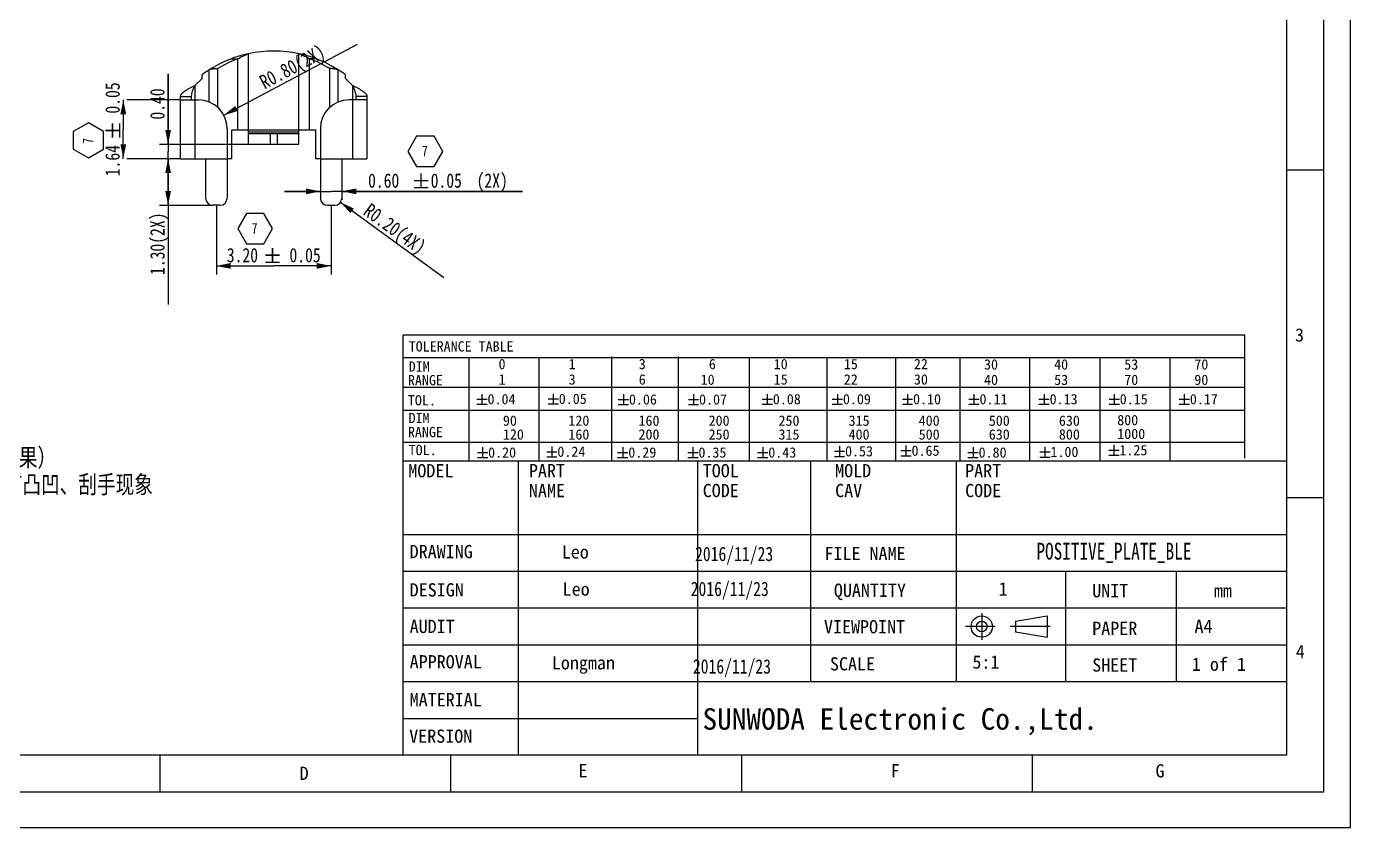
# Model space of a CAD drawing. Header units: millimetres. Extents: x 0 to 297, y 0 to 210.
# Drawn here: x 112.4 to 297, y 0 to 111.6 of the extents above; entities that cross this region are included whole.
import ezdxf
from ezdxf.enums import TextEntityAlignment as Align

# ---------------------------------------------------------------- set-up
doc = ezdxf.new("R2010")
doc.units = ezdxf.units.MM
doc.header["$LTSCALE"] = 16.335
doc.layers.get('0').update_dxf_attribs({"linetype": 'CONTINUOUS'})
doc.styles.get("Standard").update_dxf_attribs({"font": 'txt', "width": 0.8})
doc.styles.add('TEXTSTYLE_2', font='txt')
doc.styles.add('TEXTSTYLE_3', font='txt', dxfattribs={"width": 0.75})
doc.dimstyles.new('DIMSTYLE_1', dxfattribs={"dimtxt": 2, "dimasz": 2, "dimexe": 1.2, "dimexo": 0, "dimgap": 0.5, "dimtad": 1, "dimlfac": 0.2, "dimzin": 0, "dimdsep": 46, "dimtxsty": 'Standard', "dimblk": '_FILLED', "dimblk1": '_FILLED', "dimblk2": '_FILLED', "dimcen": 0.09, "dimadec": 0, "dimazin": 0, "dimtp": 0.01, "dimtm": 0.01, "dimtfac": 1, "dimtofl": 0, "dimtmove": 0, "dimatfit": 3, "dimldrblk": '_FILLED', "dimfxl": 1, "dimtolj": 1, "dimtzin": 0, "dimarcsym": 0})
doc.dimstyles.new('DIMSTYLE_3', dxfattribs={"dimtxt": 2, "dimasz": 2, "dimexe": 1.2, "dimexo": 0, "dimtad": 1, "dimlfac": 0.2, "dimzin": 0, "dimdsep": 46, "dimtxsty": 'Standard', "dimblk": '_FILLED', "dimblk1": '_FILLED', "dimblk2": '_FILLED', "dimcen": 0.09, "dimadec": 0, "dimazin": 0, "dimtp": 0.01, "dimtm": 0.01, "dimtfac": 1, "dimtofl": 0, "dimtmove": 0, "dimatfit": 3, "dimldrblk": '_FILLED', "dimfxl": 1, "dimtolj": 1, "dimtzin": 0, "dimarcsym": 0})
doc.dimstyles.new('DIMSTYLE_4', dxfattribs={"dimtxt": 2, "dimasz": 2, "dimexe": 1.2, "dimexo": 0, "dimgap": 0.5, "dimtad": 1, "dimlfac": 0.2, "dimzin": 0, "dimdsep": 46, "dimtxsty": 'Standard', "dimblk": '_FILLED', "dimblk1": '_FILLED', "dimblk2": '_FILLED', "dimcen": 0.09, "dimadec": 0, "dimazin": 0, "dimtol": 1, "dimtp": 0.05, "dimtm": 0.05, "dimtfac": 1, "dimtofl": 0, "dimtmove": 0, "dimatfit": 3, "dimldrblk": '_FILLED', "dimfxl": 1, "dimtolj": 1, "dimtzin": 0, "dimarcsym": 0})

# ---------------------------------------------------------------- blocks, each defined once
blk = doc.blocks.new('_FILLED')
at = {"color": 0, "linetype": 'ByBlock'}
blk.add_solid([(0, 0), (-1, 0.2), (-1, -0.2)], dxfattribs=at)
blk = doc.blocks.new('*D10')
at = {"color": 2, "linetype": 'Continuous', "transparency": 16777216}
for p, q in [((138.9, 86.71), (138.9, 77.07)), ((154.89, 86.71), (154.89, 77.07)), ((138.9, 78.27), (146.89, 78.27)), ((154.89, 78.27), (146.89, 78.27))]:
    blk.add_line(p, q, dxfattribs=at)
at = {"color": 2, "linetype": 'Continuous', "transparency": 16777216, "xscale": 2, "yscale": 2, "zscale": 2, "rotation": 180}
blk.add_blockref('_FILLED', (138.9, 78.27), dxfattribs=at)
at = {"color": 2, "linetype": 'Continuous', "transparency": 16777216, "xscale": 2, "yscale": 2, "zscale": 2}
blk.add_blockref('_FILLED', (154.89, 78.27), dxfattribs=at)
at = {"color": 2, "linetype": 'Continuous', "transparency": 16777216, "width": 0.8}
for s, p in [('3.20', (142.53, 78.77)), ('0.05', (151.26, 78.77))]:
    blk.add_text(s, height=2, dxfattribs=at).set_placement(p, align=Align.CENTER)
blk = doc.blocks.new('*D11')
at = {"color": 2, "linetype": 'Continuous', "transparency": 16777216}
for p, q in [((153.39, 90.46), (153.39, 87.46)), ((156.39, 90.46), (156.39, 87.46)), ((153.39, 88.66), (148.39, 88.66)), ((148.39, 88.66), (154.89, 88.66)), ((181.57, 88.66), (154.89, 88.66)), ((156.39, 88.66), (181.57, 88.66))]:
    blk.add_line(p, q, dxfattribs=at)
at = {"color": 2, "linetype": 'Continuous', "transparency": 16777216, "xscale": 2, "yscale": 2, "zscale": 2}
blk.add_blockref('_FILLED', (153.39, 88.66), dxfattribs=at)
at = {"color": 2, "linetype": 'Continuous', "transparency": 16777216, "xscale": 2, "yscale": 2, "zscale": 2, "rotation": 180}
blk.add_blockref('_FILLED', (156.39, 88.66), dxfattribs=at)
at = {"color": 2, "linetype": 'Continuous', "transparency": 16777216, "width": 0.8}
for s, p in [('0.60', (160.04, 89.16)), ('0.05', (168.77, 89.16)), ('(2X)', (175.17, 89.16))]:
    blk.add_text(s, height=2, dxfattribs=at).set_placement(p)
blk = doc.blocks.new('*D12')
at = {"color": 2, "linetype": 'Continuous', "transparency": 16777216}
for p, q in [((133.9, 93.21), (130.97, 93.21)), ((132.17, 93.21), (132.17, 89.96)), ((132.17, 86.71), (132.17, 89.96)), ((132.17, 89.96), (132.17, 72.91)), ((138.4, 86.71), (130.97, 86.71))]:
    blk.add_line(p, q, dxfattribs=at)
at = {"color": 2, "linetype": 'Continuous', "transparency": 16777216, "xscale": 2, "yscale": 2, "zscale": 2}
for p, rotation in [((132.17, 93.21), 90), ((132.17, 86.71), 270)]:
    blk.add_blockref('_FILLED', p, dxfattribs=dict(at, rotation=rotation))
at = {"color": 2, "linetype": 'Continuous', "transparency": 16777216, "insert": (129.67, 85.71), "char_height": 2, "width": 12.8, "attachment_point": 3, "rotation": 90, "line_spacing_factor": 0.9}
blk.add_mtext('1.30(2X)', dxfattribs=at)
blk = doc.blocks.new('*D13')
at = {"color": 2, "linetype": 'Continuous', "transparency": 16777216}
blk.add_line((156.2, 87.13), (170.59, 76.63), dxfattribs=at)
at = {"color": 2, "linetype": 'Continuous', "transparency": 16777216, "xscale": 2, "yscale": 2, "zscale": 2, "rotation": 143.8975333227}
blk.add_blockref('_FILLED', (156.2, 87.13), dxfattribs=at)
at = {"color": 2, "linetype": 'Continuous', "transparency": 16777216, "insert": (160.42, 87.14), "char_height": 2, "width": 14.4, "attachment_point": 1, "rotation": 323.8975, "line_spacing_factor": 0.9}
blk.add_mtext('R0.20(4X)', dxfattribs=at)
blk = doc.blocks.new('*D14')
at = {"color": 2, "linetype": 'Continuous', "transparency": 16777216}
for p, q in [((132.17, 95.21), (132.17, 105.06)), ((132.17, 105.06), (132.17, 94.21)), ((143.39, 95.21), (130.97, 95.21)), ((132.17, 88.21), (132.17, 94.21)), ((133.9, 93.21), (130.97, 93.21)), ((132.17, 93.21), (132.17, 88.21))]:
    blk.add_line(p, q, dxfattribs=at)
at = {"color": 2, "linetype": 'Continuous', "transparency": 16777216, "xscale": 2, "yscale": 2, "zscale": 2}
for p, rotation in [((132.17, 95.21), 270), ((132.17, 93.21), 90)]:
    blk.add_blockref('_FILLED', p, dxfattribs=dict(at, rotation=rotation))
at = {"color": 2, "linetype": 'Continuous', "transparency": 16777216, "insert": (129.67, 98.66), "char_height": 2, "width": 6.4, "attachment_point": 1, "rotation": 90, "line_spacing_factor": 0.9}
blk.add_mtext('0.40', dxfattribs=at)
blk = doc.blocks.new('*D15')
at = {"color": 2, "linetype": 'Continuous', "transparency": 16777216}
blk.add_line((139.93, 99.27), (158.58, 109.15), dxfattribs=at)
at = {"color": 2, "linetype": 'Continuous', "transparency": 16777216, "xscale": 2, "yscale": 2, "zscale": 2, "rotation": 207.9038989876}
blk.add_blockref('_FILLED', (139.93, 99.27), dxfattribs=at)
at = {"color": 2, "linetype": 'Continuous', "transparency": 16777216, "insert": (144.68, 104.62), "char_height": 2, "width": 14.4, "attachment_point": 1, "rotation": 27.9039, "line_spacing_factor": 0.9}
blk.add_mtext('R0.80(2X)', dxfattribs=at)
blk = doc.blocks.new('*D18')
at = {"color": 2, "linetype": 'Continuous', "transparency": 16777216}
for p, q in [((125.92, 101.4), (125.92, 97.31)), ((133.9, 101.4), (126.42, 101.4)), ((125.92, 93.21), (125.92, 97.31)), ((133.9, 93.21), (126.42, 93.21))]:
    blk.add_line(p, q, dxfattribs=at)
at = {"color": 2, "linetype": 'Continuous', "transparency": 16777216, "xscale": 2, "yscale": 2, "zscale": 2}
for p, rotation in [((125.92, 101.4), 90), ((125.92, 93.21), 270)]:
    blk.add_blockref('_FILLED', p, dxfattribs=dict(at, rotation=rotation))
at = {"color": 2, "linetype": 'Continuous', "transparency": 16777216, "width": 0.8}
for s, p in [('0.05', (125.42, 101.67)), ('1.64', (125.42, 92.94))]:
    blk.add_text(s, height=2, rotation=90, dxfattribs=at).set_placement(p, align=Align.CENTER)
blk = doc.blocks.new('SYMBOL_3_BL5', base_point=(144.31, 83.46))
at = {"color": 2, "linetype": 'Continuous'}
for p, q in [((143.09, 85.57), (141.87, 83.46)), ((145.53, 85.57), (143.09, 85.57)), ((146.74, 83.46), (145.53, 85.57)), ((141.87, 83.46), (143.09, 81.35)), ((145.53, 81.35), (146.74, 83.46)), ((143.09, 81.35), (145.53, 81.35))]:
    blk.add_line(p, q, dxfattribs=at)
at = {"color": 2, "linetype": 'Continuous', "width": 0.8}
blk.add_text('7', height=1.5, dxfattribs=at).set_placement((143.82, 82.76))
blk = doc.blocks.new('SYMBOL_4_BL6', base_point=(168.04, 94.23))
at = {"color": 2, "linetype": 'Continuous'}
for p, q in [((166.82, 96.34), (165.6, 94.23)), ((169.25, 96.34), (166.82, 96.34)), ((170.47, 94.23), (169.25, 96.34)), ((165.6, 94.23), (166.82, 92.12)), ((169.25, 92.12), (170.47, 94.23)), ((166.82, 92.12), (169.25, 92.12))]:
    blk.add_line(p, q, dxfattribs=at)
at = {"color": 2, "linetype": 'Continuous', "width": 0.8}
blk.add_text('7', height=1.5, dxfattribs=at).set_placement((167.55, 93.53))
blk = doc.blocks.new('SYMBOL_5_BL7', base_point=(121.05, 95.78))
at = {"color": 2, "linetype": 'Continuous'}
for p, q in [((121.05, 98.21), (118.94, 97)), ((123.16, 97), (121.05, 98.21)), ((118.94, 97), (118.94, 94.56)), ((123.16, 94.56), (123.16, 97)), ((118.94, 94.56), (121.05, 93.34)), ((121.05, 93.34), (123.16, 94.56))]:
    blk.add_line(p, q, dxfattribs=at)
at = {"color": 2, "linetype": 'Continuous', "width": 0.8}
blk.add_text('7', height=1.5, rotation=90, dxfattribs=at).set_placement((121.75, 95.29))

msp = doc.modelspace()

# ---------------------------------------------------------------- linework, layer by layer
at = {"color": 3, "linetype": 'Continuous'}
for p, q in [((296.995, 0), (296.995, 209.996)), ((293.207, 205.065), (293.207, 4.935)), ((288.075, 199.934), (288.075, 10.066)), ((133.898, 93.214), (133.898, 101.87)), ((159.892, 101.87), (159.892, 93.214)), ((133.898, 101.402), (136.398, 101.402)), ((135.898, 101.402), (135.898, 93.214)), ((159.892, 101.402), (157.392, 101.402)), ((157.892, 101.402), (157.892, 93.214)), ((140.398, 97.402), (140.398, 87.714)), ((153.392, 97.402), (153.392, 87.714)), ((143.395, 95.214), (150.395, 95.214)), ((133.898, 93.214), (140.398, 93.214)), ((137.398, 93.214), (137.398, 87.714)), ((153.392, 93.214), (159.892, 93.214)), ((156.392, 93.214), (156.392, 87.714)), ((288.075, 91.658), (293.207, 91.658)), ((139.398, 86.714), (138.398, 86.714)), ((154.392, 86.714), (155.392, 86.714)), ((164.918, 68.66), (282.248, 68.66)), ((164.918, 10.066), (164.918, 68.66)), ((282.248, 51.481), (282.248, 68.66)), ((164.918, 65.484), (282.248, 65.484)), ((174.069, 65.484), (174.069, 51.119)), ((183.848, 65.484), (183.848, 51.119)), ((194.041, 51.119), (194.041, 65.634)), ((203.333, 51.119), (203.333, 65.634)), ((213.212, 51.119), (213.212, 65.484)), ((224.046, 51.119), (224.046, 65.484)), ((233.614, 51.119), (233.614, 65.484)), ((242.566, 51.119), (242.566, 65.484)), ((252.305, 51.119), (252.305, 65.484)), ((262.085, 51.119), (262.085, 65.484)), ((271.864, 51.119), (271.864, 65.484)), ((164.918, 61.374), (282.248, 61.374)), ((164.918, 58.144), (282.248, 58.144)), ((164.918, 53.694), (282.248, 53.694)), ((164.918, 51.119), (288.075, 51.119)), ((180.963, 51.119), (180.963, 10.066)), ((205.97, 51.119), (205.97, 10.066)), ((221.738, 51.119), (221.738, 20.329)), ((242.009, 51.119), (242.009, 20.329)), ((288.075, 45.987), (293.207, 45.987)), ((164.918, 40.856), (288.075, 40.856)), ((164.918, 35.724), (288.075, 35.724)), ((257.286, 35.724), (257.286, 20.329)), ((272.681, 35.724), (272.681, 20.329)), ((164.918, 30.593), (288.075, 30.593)), ((245.591, 29.859), (245.591, 26.152)), ((247.437, 28.007), (243.322, 28.007)), ((255.143, 28.007), (249.53, 28.007)), ((250.271, 28.749), (254.72, 29.49)), ((250.271, 28.749), (250.271, 27.266)), ((254.72, 29.49), (254.72, 26.524)), ((250.271, 27.266), (254.72, 26.524)), ((164.918, 25.461), (288.075, 25.461)), ((164.918, 20.329), (288.075, 20.329)), ((164.918, 15.198), (205.97, 15.198)), ((288.075, 10.066), (29.445, 10.066)), ((131.05, 4.935), (131.05, 10.066)), ((171.589, 4.935), (171.589, 10.066)), ((212.128, 4.935), (212.128, 10.066)), ((252.667, 4.935), (252.667, 10.066)), ((293.207, 4.935), (3.787, 4.935)), ((0, 0), (296.995, 0))]:
    msp.add_line(p, q, dxfattribs=at)
at = {"color": 7, "linetype": 'Continuous'}
for p, q in [((140.995, 107.141), (141.895, 107.141)), ((141.895, 97.214), (141.895, 107.141)), ((143.395, 95.214), (143.395, 107.845)), ((150.395, 95.214), (150.395, 107.845)), ((151.895, 97.214), (151.895, 107.141)), ((152.795, 107.141), (151.895, 107.141)), ((137.895, 101.107), (137.895, 105.591)), ((138.195, 105.778), (139.095, 105.778)), ((139.095, 100.338), (139.095, 105.778)), ((154.695, 100.338), (154.695, 105.778)), ((155.595, 105.778), (154.695, 105.778)), ((155.895, 101.107), (155.895, 105.591)), ((136.895, 104.402), (135.898, 103.405)), ((135.898, 103.405), (135.898, 101.402)), ((136.895, 104.402), (136.895, 104.902)), ((156.895, 104.402), (156.895, 104.902)), ((157.892, 103.405), (156.895, 104.402)), ((157.892, 103.405), (157.892, 101.402)), ((133.898, 101.87), (135.398, 101.87)), ((135.398, 101.87), (135.398, 101.402)), ((159.892, 101.87), (158.392, 101.87)), ((158.392, 101.402), (158.392, 101.87)), ((141.045, 93.214), (141.045, 97.214)), ((141.045, 97.214), (152.745, 97.214)), ((143.395, 96.964), (150.395, 96.964)), ((143.395, 96.714), (150.395, 96.714)), ((146.395, 96.714), (146.395, 95.214)), ((147.395, 96.714), (147.395, 95.214)), ((152.745, 93.214), (152.745, 97.214)), ((141.045, 93.214), (140.398, 93.214)), ((153.392, 93.214), (152.745, 93.214)), ((175.207, 59.698), (176.64, 59.698)), ((175.924, 60.415), (175.924, 58.982)), ((185.136, 59.74), (186.569, 59.74)), ((185.852, 60.457), (185.852, 59.024)), ((194.92, 59.656), (196.353, 59.656)), ((195.636, 60.373), (195.636, 58.94)), ((204.691, 59.656), (206.124, 59.656)), ((205.408, 60.373), (205.408, 58.94)), ((214.978, 59.698), (216.411, 59.698)), ((215.695, 60.415), (215.695, 58.982)), ((224.75, 59.698), (226.183, 59.698)), ((225.467, 60.415), (225.467, 58.982)), ((234.522, 59.698), (235.955, 59.698)), ((235.239, 60.415), (235.239, 58.982)), ((243.79, 59.698), (245.223, 59.698)), ((244.506, 60.415), (244.506, 58.982)), ((253.562, 59.698), (254.995, 59.698)), ((254.278, 60.415), (254.278, 58.982)), ((263.336, 59.698), (264.769, 59.698)), ((264.052, 60.415), (264.052, 58.982)), ((273.108, 59.698), (274.541, 59.698)), ((273.824, 60.415), (273.824, 58.982)), ((175.207, 58.982), (176.64, 58.982)), ((185.136, 59.024), (186.569, 59.024)), ((194.92, 58.94), (196.353, 58.94)), ((204.691, 58.94), (206.124, 58.94)), ((214.978, 58.982), (216.411, 58.982)), ((224.75, 58.982), (226.183, 58.982)), ((234.522, 58.982), (235.955, 58.982)), ((243.79, 58.982), (245.223, 58.982)), ((253.562, 58.982), (254.995, 58.982)), ((263.336, 58.982), (264.769, 58.982)), ((273.108, 58.982), (274.541, 58.982)), ((175.287, 52.271), (176.72, 52.271)), ((176.003, 52.987), (176.003, 51.554)), ((184.941, 52.379), (186.374, 52.379)), ((185.657, 53.096), (185.657, 51.663)), ((194.833, 52.271), (196.266, 52.271)), ((195.549, 52.987), (195.549, 51.554)), ((204.605, 52.271), (206.038, 52.271)), ((205.321, 52.987), (205.321, 51.554)), ((214.345, 52.271), (215.778, 52.271)), ((215.062, 52.987), (215.062, 51.554)), ((225.044, 52.439), (226.477, 52.439)), ((225.044, 51.723), (226.477, 51.723)), ((225.76, 53.156), (225.76, 51.723)), ((234.311, 52.523), (235.743, 52.523)), ((234.311, 51.807), (235.743, 51.807)), ((235.027, 53.24), (235.027, 51.807)), ((243.661, 52.271), (245.094, 52.271)), ((244.378, 52.987), (244.378, 51.554)), ((253.679, 52.353), (255.112, 52.353)), ((254.396, 53.069), (254.396, 51.636)), ((263.289, 52.599), (264.722, 52.599)), ((263.289, 51.883), (264.722, 51.883)), ((264.006, 53.316), (264.006, 51.883)), ((175.287, 51.554), (176.72, 51.554)), ((184.941, 51.663), (186.374, 51.663)), ((194.833, 51.554), (196.266, 51.554)), ((204.605, 51.554), (206.038, 51.554)), ((214.345, 51.554), (215.778, 51.554)), ((243.661, 51.554), (245.094, 51.554)), ((253.679, 51.636), (255.112, 51.636))]:
    msp.add_line(p, q, dxfattribs=at)
at = {"color": 2, "linetype": 'Continuous', "const_width": 0.2}
for points in [[(124.417, 96.141), (124.417, 98.141)], [(125.417, 96.141), (125.417, 98.141)], [(123.417, 97.141), (125.417, 97.141)], [(167.437, 91.158), (167.437, 89.158)], [(166.437, 90.158), (168.437, 90.158)], [(166.437, 89.158), (168.437, 89.158)], [(145.728, 79.768), (147.728, 79.768)], [(146.728, 80.768), (146.728, 78.768)], [(145.728, 78.768), (147.728, 78.768)]]:
    msp.add_lwpolyline(points, dxfattribs=at)
at = {"color": 3, "linetype": 'Continuous'}
for radius in [1.483, 0.741]:
    msp.add_circle((245.591, 28.007), radius, dxfattribs=at)
for centre, radius, start, end in [((146.895, 91.464), 16.75, 102.06113, 110.62431), ((146.895, 91.464), 16.75, 69.37569, 77.93887), ((146.898, 91.46), 16.755, 121.2924, 122.50076), ((146.894, 91.464), 16.751, 57.49909, 58.70776), ((136.398, 97.402), 4, 0, 90), ((157.392, 97.402), 4, 90, 180), ((138.398, 87.714), 1, 180, 270), ((139.398, 87.714), 1, 270, 360), ((154.392, 87.714), 1, 180, 270), ((155.392, 87.714), 1, 270, 360)]:
    msp.add_arc(centre, radius, start, end, dxfattribs=at)
at = {"color": 7, "linetype": 'Continuous'}
for centre, radius, start, end in [((146.895, 91.464), 16.75, 77.93887, 102.06113), ((146.895, 91.464), 16.75, 122.50094, 126.65641), ((166.681, -75.53), 183.394, 98.6512, 99.03061), ((130.769, -52.007), 159.588, 80.94162, 81.37764), ((146.895, 91.464), 16.75, 53.34359, 57.49909)]:
    msp.add_arc(centre, radius, start, end, dxfattribs=at)
at = {"color": 3, "linetype": 'Continuous'}
for major_axis, start_param, end_param in [((0, 16.75), 0.3599621, 0.5461522), ((16.75, 0), 1.0246442, 1.2108342)]:
    msp.add_ellipse((146.895, 91.464), major_axis=major_axis, ratio=1, start_param=start_param, end_param=end_param, dxfattribs=at)
at = {"color": 7, "linetype": 'Continuous'}
for centre, start_param, end_param in [((147.795, 91.464), 1.9307585, 2.1169485), ((145.995, 91.464), 1.0246442, 1.2108342)]:
    msp.add_ellipse(centre, major_axis=(16.75, 0), ratio=1, start_param=start_param, end_param=end_param, dxfattribs=at)
for points, knots in [([(141.895, 107.141), (142.124, 107.279), (142.612, 107.542), (143.125, 107.752), (143.395, 107.845)], [0, 0, 0, 0, 0.4845866, 1, 1, 1, 1]), ([(150.395, 107.845), (150.665, 107.752), (151.178, 107.542), (151.666, 107.279), (151.895, 107.141)], [0, 0, 0, 0, 0.5167063, 1, 1, 1, 1]), ([(135.898, 103.405), (135.833, 103.278), (135.736, 103.088), (135.619, 102.831), (135.519, 102.578), (135.444, 102.321), (135.405, 102.062), (135.398, 101.934), (135.398, 101.87)], [0, 0, 0, 0, 0.2630001, 0.3920887, 0.518612, 0.7632203, 0.8822268, 1, 1, 1, 1]), ([(158.392, 101.87), (158.392, 101.934), (158.385, 102.062), (158.346, 102.321), (158.271, 102.578), (158.17, 102.831), (158.054, 103.088), (157.957, 103.278), (157.892, 103.405)], [0, 0, 0, 0, 0.1177732, 0.2367797, 0.481388, 0.6079113, 0.7369999, 1, 1, 1, 1])]:
    msp.add_open_spline(points, degree=3, knots=knots, dxfattribs=at)
at = {"color": 3, "linetype": 'Continuous'}
for points, knots in [([(133.898, 101.87), (133.898, 101.902), (133.905, 101.967), (133.935, 102.065), (133.984, 102.161), (134.051, 102.258), (134.136, 102.354), (134.237, 102.449), (134.354, 102.545), (134.486, 102.64), (134.632, 102.736), (134.847, 102.866), (135.139, 103.027), (135.512, 103.216), (135.768, 103.341), (135.898, 103.405)], [0, 0, 0, 0, 0.0369289, 0.0752957, 0.1163154, 0.1609185, 0.209741, 0.2630699, 0.3209703, 0.3833743, 0.4500962, 0.5207714, 0.6721608, 0.8335175, 1, 1, 1, 1]), ([(157.892, 103.405), (158.022, 103.341), (158.278, 103.216), (158.65, 103.027), (158.943, 102.866), (159.158, 102.736), (159.303, 102.64), (159.435, 102.545), (159.553, 102.449), (159.654, 102.354), (159.739, 102.258), (159.806, 102.161), (159.855, 102.065), (159.885, 101.967), (159.892, 101.902), (159.892, 101.87)], [0, 0, 0, 0, 0.1664825, 0.3278392, 0.4792286, 0.5499038, 0.6166257, 0.6790297, 0.7369301, 0.790259, 0.8390815, 0.8836846, 0.9247043, 0.9630711, 1, 1, 1, 1])]:
    msp.add_open_spline(points, degree=3, knots=knots, dxfattribs=at)

# ---------------------------------------------------------------- block references
at = {"color": 2, "linetype": 'Continuous'}
for name, p in [('SYMBOL_5_BL7', (121.053, 95.777)), ('SYMBOL_4_BL6', (168.036, 94.23)), ('SYMBOL_3_BL5', (144.308, 83.461))]:
    msp.add_blockref(name, p, dxfattribs=at)

# ---------------------------------------------------------------- texts
at = {"color": 7, "linetype": 'Continuous', "attachment_point": 1, "line_spacing_factor": 0.9, "style": 'TEXTSTYLE_2'}
for s, insert, char_height, width in [('3', (289.252, 69.573), 1.847, 1.84739), ('TOLERANCE TABLE ', (165.708, 67.771), 1.43291, 22.9265), ('DIM', (165.71, 64.971), 1.4329, 4.29872), ('0', (178.234, 65.308), 1.433, 1.43291), ('1', (188.006, 65.308), 1.433, 1.43291), ('3', (197.778, 65.308), 1.433, 1.43291), ('6', (207.55, 65.308), 1.433, 1.43291), ('10', (216.592, 65.308), 1.4329, 2.86581), ('15', (226.364, 65.308), 1.4329, 2.86581), ('22', (236.136, 65.308), 1.4329, 2.86581), ('30', (245.908, 65.257), 1.4329, 2.86581), ('40', (255.68, 65.257), 1.4329, 2.86581), ('53', (265.454, 65.257), 1.4329, 2.86581), ('70', (275.222, 65.257), 1.4329, 2.86581), ('RANGE', (165.598, 63.062), 1.4329, 7.16453), ('1', (178.234, 63.163), 1.433, 1.43291), ('3', (188.006, 63.163), 1.433, 1.43291), ('6', (197.778, 63.163), 1.433, 1.43291), ('10', (206.406, 63.129), 1.4329, 2.86581), ('15', (216.592, 63.163), 1.4329, 2.86581), ('22', (226.364, 63.163), 1.4329, 2.86581), ('30', (236.136, 63.163), 1.4329, 2.86581), ('40', (245.908, 63.111), 1.4329, 2.86581), ('53', (255.68, 63.111), 1.4329, 2.86581), ('70', (265.454, 63.111), 1.4329, 2.86581), ('90', (275.222, 63.112), 1.4329, 2.86581), ('TOL.', (165.593, 60.262), 1.4329, 5.73162), ('{\\Ftxt.shx;\\W1.166667;\\H1.432906; }0.04', (175.207, 60.415), 1.43291, 7.40335), ('{\\Ftxt.shx;\\W1.166667;\\H1.432906; }0.05', (185.136, 60.457), 1.43291, 7.40335), ('{\\Ftxt.shx;\\W1.166667;\\H1.432906; }0.06', (194.92, 60.373), 1.43291, 7.40335), ('{\\Ftxt.shx;\\W1.166667;\\H1.432906; }0.07', (204.691, 60.373), 1.43291, 7.40335), ('{\\Ftxt.shx;\\W1.166667;\\H1.432906; }0.08', (214.978, 60.415), 1.43291, 7.40335), ('{\\Ftxt.shx;\\W1.166667;\\H1.432906; }0.09', (224.75, 60.415), 1.43291, 7.40335), ('{\\Ftxt.shx;\\W1.166667;\\H1.432906; }0.10', (234.522, 60.415), 1.43291, 7.40335), ('{\\Ftxt.shx;\\W1.166667;\\H1.432906; }0.11', (243.79, 60.415), 1.43291, 7.40335), ('{\\Ftxt.shx;\\W1.166667;\\H1.432906; }0.13', (253.562, 60.415), 1.43291, 7.40335), ('{\\Ftxt.shx;\\W1.166667;\\H1.432906; }0.15', (263.336, 60.415), 1.43291, 7.40335), ('{\\Ftxt.shx;\\W1.166667;\\H1.432906; }0.17', (273.108, 60.415), 1.43291, 7.40335), ('DIM', (165.694, 57.788), 1.4329, 4.29872), ('90', (178.842, 57.42), 1.4329, 2.86581), ('120', (187.968, 57.42), 1.4329, 4.29872), ('160', (197.742, 57.42), 1.4329, 4.29872), ('200', (207.514, 57.42), 1.4329, 4.29872), ('250', (217.255, 57.42), 1.4329, 4.29872), ('315', (227.027, 57.42), 1.4329, 4.29872), ('400', (236.799, 57.42), 1.4329, 4.29872), ('500', (246.571, 57.42), 1.4329, 4.29872), ('630', (256.343, 57.42), 1.4329, 4.29872), ('800', (264.474, 57.503), 1.4329, 4.29872), ('RANGE', (165.598, 55.828), 1.4329, 7.16453), ('120', (178.842, 55.499), 1.4329, 4.29872), ('160', (187.968, 55.499), 1.4329, 4.29872), ('200', (197.742, 55.499), 1.4329, 4.29872), ('250', (207.514, 55.499), 1.4329, 4.29872), ('315', (217.255, 55.499), 1.4329, 4.29872), ('400', (227.027, 55.499), 1.4329, 4.29872), ('500', (236.799, 55.499), 1.4329, 4.29872), ('630', (246.571, 55.499), 1.4329, 4.29872), ('800', (256.343, 55.499), 1.4329, 4.29872), ('1000', (264.474, 55.581), 1.4329, 5.73162), ('TOL.', (165.703, 53.326), 1.4329, 5.73162), ('{\\Ftxt.shx;\\W1.166667;\\H1.432906; }0.20', (175.287, 52.987), 1.43291, 7.40335), ('{\\Ftxt.shx;\\W1.166667;\\H1.432906; }0.24', (184.941, 53.096), 1.43291, 7.40335), ('{\\Ftxt.shx;\\W1.166667;\\H1.432906; }0.29', (194.833, 52.987), 1.43291, 7.40335), ('{\\Ftxt.shx;\\W1.166667;\\H1.432906; }0.35', (204.605, 52.987), 1.43291, 7.40335), ('{\\Ftxt.shx;\\W1.166667;\\H1.432906; }0.43', (214.345, 52.987), 1.43291, 7.40335), ('{\\Ftxt.shx;\\W1.166667;\\H1.432906; }0.53', (225.044, 53.156), 1.43291, 7.40335), ('{\\Ftxt.shx;\\W1.166667;\\H1.432906; }0.65', (234.311, 53.24), 1.43291, 7.40335), ('{\\Ftxt.shx;\\W1.166667;\\H1.432906; }0.80', (243.661, 52.987), 1.43291, 7.40335), ('{\\Ftxt.shx;\\W1.166667;\\H1.432906; }1.00', (253.679, 53.069), 1.43291, 7.40335), ('{\\Ftxt.shx;\\W1.166667;\\H1.432906; }1.25', (263.289, 53.316), 1.43291, 7.40335), ('MODEL', (165.657, 50.65), 1.8474, 9.23696), ('PART \\PNAME', (182.464, 50.657), 1.8474, 9.23696), ('TOOL \\PCODE', (206.693, 50.657), 1.8474, 9.23696), ('MOLD \\PCAV', (225.151, 50.657), 1.8474, 9.23696), ('PART \\PCODE', (243.271, 50.657), 1.8474, 9.23696), ('DRAWING', (165.842, 39.382), 1.8474, 12.93174), ('Leo', (187.044, 39.327), 1.8474, 5.54217), ('FILE NAME', (223.663, 39.115), 1.8474, 16.62652), ('DESIGN', (165.842, 34.043), 1.8474, 11.08435), ('Leo', (187.168, 34.15), 1.8474, 5.54217), ('QUANTITY', (224.977, 33.991), 1.8474, 14.77913), ('1', (247.934, 34.174), 1.847, 1.84739), ('UNIT', (260.986, 33.931), 1.8474, 7.38956), ('mm', (277.945, 33.94), 1.8474, 3.69478), ('AUDIT', (165.842, 28.949), 1.8474, 9.23696), ('VIEWPOINT', (223.597, 28.908), 1.8474, 16.62652), ('PAPER', (260.986, 28.68), 1.8474, 9.23696), ('A4', (275.245, 28.969), 1.8474, 3.69478), ('APPROVAL', (165.842, 24.024), 1.8474, 14.77913), ('4', (289.367, 25.432), 1.847, 1.84739), ('Longman', (185.66, 23.879), 1.8474, 12.93174), ('SCALE', (224.429, 23.734), 1.8474, 9.23696), ('5:1', (244.283, 23.987), 1.8474, 5.54217), ('SHEET', (260.986, 23.572), 1.8474, 9.23695), ('1 of 1', (274.878, 23.683), 1.8474, 11.08435), ('MATERIAL', (165.842, 18.74), 1.8474, 14.77913), ('SUNWODA Electronic Co.,Ltd.', (206.661, 16.628), 2.99995, 80.99862), ('VERSION', (165.777, 13.655), 1.8474, 12.93174), ('D', (150.51, 8.487), 1.847, 1.84739), ('E', (189.379, 8.847), 1.847, 1.84739), ('F', (232.898, 8.842), 1.847, 1.84739), ('G', (269.811, 8.823), 1.847, 1.84739)]:
    msp.add_mtext(s, dxfattribs=dict(at, insert=insert, char_height=char_height, width=width))
at = {"color": 2, "linetype": 'Continuous', "attachment_point": 1, "line_spacing_factor": 0.9}
for s, insert, char_height, width in [('技术要求:\\P1. 材料：17-7 PH, TH1050\\P   T=0.3mm，表面镀0.25um金，覆镍\\P2. 外表光洁、无划痕、无划点、无油污（包括镀层的效果）\\P3. 冲切无批锋（毛刺高度≤0.01mm）、周边触摸不能有凸凹、刮手现象\\P4. 不可因冲切因起变形，整体平正，不可翘曲\\P5. 色泽纯正均匀、外表反光度一致，无混色杂色现象\\P6. 去除毛刺和锐边。倒角0.15x45°或圆角0.15\\P7. 控制尺寸\\P8. 所有材料符合Rohs\\P9.未注尺寸请参考3D图纸', (47.484, 64.06), 2.5, 108), ('2016/11/23', (205.627, 39.131), 2, 16), ('2016/11/23', (205.018, 34.259), 2, 16), ('2016/11/23', (205.322, 23.448), 2, 16)]:
    msp.add_mtext(s, dxfattribs=dict(at, insert=insert, char_height=char_height, width=width))
at = {"color": 3, "linetype": 'Continuous', "insert": (264.013, 39.689), "char_height": 2.35125, "width": 31.74188, "attachment_point": 2, "line_spacing_factor": 0.9, "style": 'TEXTSTYLE_3'}
msp.add_mtext('POSITIVE_PLATE_BLE', dxfattribs=at)

# ---------------------------------------------------------------- dimensions: what is measured, and where the dimension line sits
at = {"color": 2, "linetype": 'Continuous'}
for center, mpoint, text, picture, middle in [((136.398, 97.402), (139.933, 99.274), 'R<>(2X)', '*D15', (151.514, 107.104)), ((155.392, 87.714), (156.2, 87.125), 'R<>(4X)', '*D13', (165.652, 82.088))]:
    dim = msp.add_radius_dim(center=center, mpoint=mpoint, text=text, dimstyle='DIMSTYLE_3', override={"dimpost": '<>'}, dxfattribs=at)
    dim.commit()
    dim.dimension.update_dxf_attribs({"geometry": picture, "text_midpoint": middle, "dimtype": 164})
for base, p1, p2, angle, dimstyle, picture, middle in [((125.917, 101.402), (133.898, 93.214), (133.898, 101.402), 90, 'DIMSTYLE_4', '*D18', (125.917, 97.308)), ((132.173, 93.214), (143.395, 95.214), (133.898, 93.214), 270, 'DIMSTYLE_1', '*D14', (132.173, 101.863)), ((138.898, 78.268), (154.892, 86.714), (138.898, 86.714), 180, 'DIMSTYLE_4', '*D10', (146.895, 78.268))]:
    dim = msp.add_linear_dim(base=base, p1=p1, p2=p2, angle=angle, dimstyle=dimstyle, dxfattribs=at)
    dim.commit()
    dim.dimension.update_dxf_attribs({"geometry": picture, "text_midpoint": middle, "dimtype": 160})
dim = msp.add_linear_dim(base=(132.173, 93.214), p1=(138.398, 86.714), p2=(133.898, 93.214), angle=90, text='<>(2X)', dimstyle='DIMSTYLE_1', dxfattribs=at)
dim.commit()
dim.dimension.update_dxf_attribs({"geometry": '*D12', "text_midpoint": (132.173, 79.314), "dimtype": 160})
dim = msp.add_linear_dim(base=(156.392, 88.658), p1=(153.392, 90.464), p2=(156.392, 90.464), text='<>(2X)', dimstyle='DIMSTYLE_4', dxfattribs=at)
dim.commit()
dim.dimension.update_dxf_attribs({"geometry": '*D11', "text_midpoint": (170.804, 88.658), "dimtype": 160})

doc.saveas('drawing.dxf')
